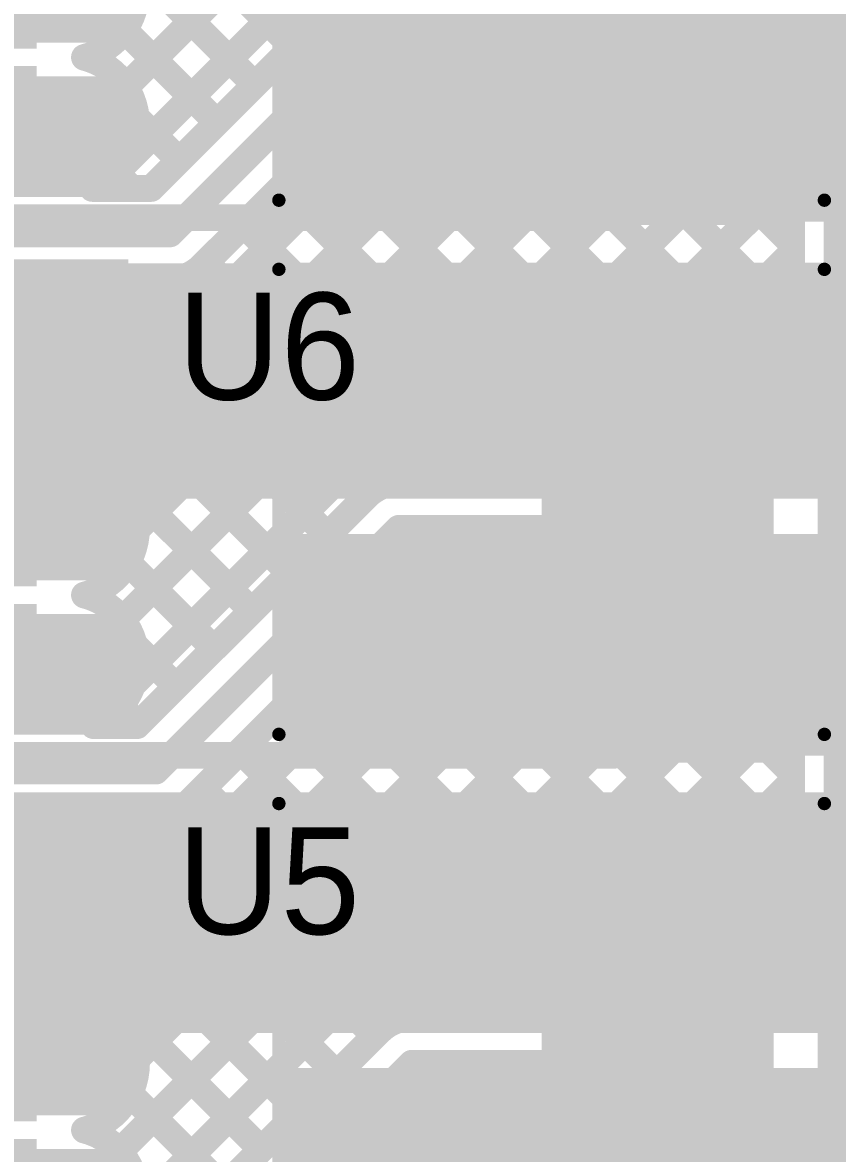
# Model space of a CAD drawing. Header units: millimetres. Extents: x 0.78 to 3.29, y 2.96 to 5.31.
# Drawn here: x 2.2562 to 2.5609, y 3.508 to 3.9311 of the extents above; entities that cross this region are included whole.
import ezdxf

# ---------------------------------------------------------------- set-up
doc = ezdxf.new("R2010")
doc.units = ezdxf.units.MM
doc.header["$MEASUREMENT"] = 0
for name, color, linetype in [('BottomLayer', 5, 'Continuous'), ('BottomOverlay', 54, 'Continuous'), ('BottomPaste', 16, 'Continuous'), ('BottomSolder', 6, 'Continuous'), ('MultiLayer', 9, 'Continuous'), ('TopLayer', 1, 'Continuous'), ('TopOverlay', 2, 'Continuous'), ('TopPaste', 8, 'Continuous'), ('TopSolder', 216, 'Continuous'), ('ViaHoleLayer', 16, 'Continuous')]:
    doc.layers.add(name, color=color, linetype=linetype)

# ---------------------------------------------------------------- blocks, each defined once
blk = doc.blocks.new('R__1218_B_5')
at = {"layer": 'BottomLayer'}
for points in [[(-0.07913, -0.09488), (-0.03622, -0.09488), (-0.07913, 0.09488), (-0.03622, 0.09488)], [(0.03622, -0.09488), (0.07913, -0.09488), (0.03622, 0.09488), (0.07913, 0.09488)]]:
    blk.add_solid(points, dxfattribs=at)
at = {"layer": 'BottomOverlay', "const_width": 0.005}
for points in [[(0.087, 0.102), (-0.087, 0.102)], [(-0.087, -0.102), (-0.087, 0.102)], [(0.087, -0.102), (0.087, 0.102)], [(0.087, -0.102), (-0.087, -0.102)]]:
    blk.add_lwpolyline(points, dxfattribs=at)
at = {"layer": 'BottomOverlay', "const_width": 0.0025}
for points in [[(-0.08825, 0.102, 1), (-0.08575, 0.102, 1)], [(-0.08825, 0.102, 1), (-0.08575, 0.102, 1)], [(0.08575, 0.102, 1), (0.08825, 0.102, 1)], [(0.08575, 0.102, 1), (0.08825, 0.102, 1)], [(-0.08825, -0.102, 1), (-0.08575, -0.102, 1)], [(-0.08825, -0.102, 1), (-0.08575, -0.102, 1)], [(0.08575, -0.102, 1), (0.08825, -0.102, 1)], [(0.08575, -0.102, 1), (0.08825, -0.102, 1)]]:
    blk.add_lwpolyline(points, format="xyb", close=True, dxfattribs=at)
at = {"layer": 'BottomPaste'}
for points in [[(-0.07913, -0.09488), (-0.03622, -0.09488), (-0.07913, 0.09488), (-0.03622, 0.09488)], [(0.03622, -0.09488), (0.07913, -0.09488), (0.03622, 0.09488), (0.07913, 0.09488)]]:
    blk.add_solid(points, dxfattribs=at)
at = {"layer": 'BottomSolder'}
for points in [[(-0.08313, -0.09888), (-0.03222, -0.09888), (-0.08313, 0.09888), (-0.03222, 0.09888)], [(0.03222, -0.09888), (0.08313, -0.09888), (0.03222, 0.09888), (0.08313, 0.09888)]]:
    blk.add_solid(points, dxfattribs=at)
blk = doc.blocks.new('R__1218_B_6')
at = {"layer": 'BottomLayer'}
for points in [[(-0.07913, -0.09488), (-0.03622, -0.09488), (-0.07913, 0.09488), (-0.03622, 0.09488)], [(0.03622, -0.09488), (0.07913, -0.09488), (0.03622, 0.09488), (0.07913, 0.09488)]]:
    blk.add_solid(points, dxfattribs=at)
at = {"layer": 'BottomOverlay', "const_width": 0.005}
for points in [[(0.087, 0.102), (-0.087, 0.102)], [(-0.087, -0.102), (-0.087, 0.102)], [(0.087, -0.102), (0.087, 0.102)], [(0.087, -0.102), (-0.087, -0.102)]]:
    blk.add_lwpolyline(points, dxfattribs=at)
at = {"layer": 'BottomOverlay', "const_width": 0.0025}
for points in [[(-0.08825, 0.102, 1), (-0.08575, 0.102, 1)], [(-0.08825, 0.102, 1), (-0.08575, 0.102, 1)], [(0.08575, 0.102, 1), (0.08825, 0.102, 1)], [(0.08575, 0.102, 1), (0.08825, 0.102, 1)], [(-0.08825, -0.102, 1), (-0.08575, -0.102, 1)], [(-0.08825, -0.102, 1), (-0.08575, -0.102, 1)], [(0.08575, -0.102, 1), (0.08825, -0.102, 1)], [(0.08575, -0.102, 1), (0.08825, -0.102, 1)]]:
    blk.add_lwpolyline(points, format="xyb", close=True, dxfattribs=at)
at = {"layer": 'BottomPaste'}
for points in [[(-0.07913, -0.09488), (-0.03622, -0.09488), (-0.07913, 0.09488), (-0.03622, 0.09488)], [(0.03622, -0.09488), (0.07913, -0.09488), (0.03622, 0.09488), (0.07913, 0.09488)]]:
    blk.add_solid(points, dxfattribs=at)
at = {"layer": 'BottomSolder'}
for points in [[(-0.08313, -0.09888), (-0.03222, -0.09888), (-0.08313, 0.09888), (-0.03222, 0.09888)], [(0.03222, -0.09888), (0.08313, -0.09888), (0.03222, 0.09888), (0.08313, 0.09888)]]:
    blk.add_solid(points, dxfattribs=at)
blk = doc.blocks.new('R__1218_B_8')
at = {"layer": 'BottomLayer'}
for points in [[(-0.07913, -0.09488), (-0.03622, -0.09488), (-0.07913, 0.09488), (-0.03622, 0.09488)], [(0.03622, -0.09488), (0.07913, -0.09488), (0.03622, 0.09488), (0.07913, 0.09488)]]:
    blk.add_solid(points, dxfattribs=at)
at = {"layer": 'BottomOverlay', "const_width": 0.005}
for points in [[(0.087, 0.102), (-0.087, 0.102)], [(-0.087, -0.102), (-0.087, 0.102)], [(0.087, -0.102), (0.087, 0.102)], [(0.087, -0.102), (-0.087, -0.102)]]:
    blk.add_lwpolyline(points, dxfattribs=at)
at = {"layer": 'BottomOverlay', "const_width": 0.0025}
for points in [[(-0.08825, 0.102, 1), (-0.08575, 0.102, 1)], [(-0.08825, 0.102, 1), (-0.08575, 0.102, 1)], [(0.08575, 0.102, 1), (0.08825, 0.102, 1)], [(0.08575, 0.102, 1), (0.08825, 0.102, 1)], [(-0.08825, -0.102, 1), (-0.08575, -0.102, 1)], [(-0.08825, -0.102, 1), (-0.08575, -0.102, 1)], [(0.08575, -0.102, 1), (0.08825, -0.102, 1)], [(0.08575, -0.102, 1), (0.08825, -0.102, 1)]]:
    blk.add_lwpolyline(points, format="xyb", close=True, dxfattribs=at)
at = {"layer": 'BottomPaste'}
for points in [[(-0.07913, -0.09488), (-0.03622, -0.09488), (-0.07913, 0.09488), (-0.03622, 0.09488)], [(0.03622, -0.09488), (0.07913, -0.09488), (0.03622, 0.09488), (0.07913, 0.09488)]]:
    blk.add_solid(points, dxfattribs=at)
at = {"layer": 'BottomSolder'}
for points in [[(-0.08313, -0.09888), (-0.03222, -0.09888), (-0.08313, 0.09888), (-0.03222, 0.09888)], [(0.03222, -0.09888), (0.08313, -0.09888), (0.03222, 0.09888), (0.08313, 0.09888)]]:
    blk.add_solid(points, dxfattribs=at)
blk = doc.blocks.new('PS2801C_1_F3_A_49')
at = {"layer": 'TopLayer'}
for points in [[(-0.03937, -0.01772), (0.03937, -0.01772), (-0.03937, 0.01772), (0.03937, 0.01772)], [(0.23622, -0.01772), (0.31496, -0.01772), (0.23622, 0.01772), (0.31496, 0.01772)], [(-0.03937, -0.06772), (0.03937, -0.06772), (-0.03937, -0.03228), (0.03937, -0.03228)], [(0.23622, -0.06772), (0.31496, -0.06772), (0.23622, -0.03228), (0.31496, -0.03228)]]:
    blk.add_solid(points, dxfattribs=at)
at = {"layer": 'TopOverlay', "const_width": 0.01}
for points in [[(0.017, 0.035), (0.259, 0.035)], [(0.017, -0.085), (0.259, -0.085)]]:
    blk.add_lwpolyline(points, dxfattribs=at)
at = {"layer": 'TopOverlay'}
for points, const_width in [([(0.0145, 0.035, 1), (0.0195, 0.035, 1)], 0.005), ([(0.2565, 0.035, 1), (0.2615, 0.035, 1)], 0.005), ([(-0.05494, 0.00094, 1), (-0.06909, 0.00094, 1)], 0.01575), ([(-0.07302, 0.00094, 1), (-0.06515, 0.00094, 1)], 0.00787), ([(-0.05888, 0.00094, 1), (-0.05101, 0.00094, 1)], 0.00787), ([(0.0145, -0.085, 1), (0.0195, -0.085, 1)], 0.005), ([(0.2565, -0.085, 1), (0.2615, -0.085, 1)], 0.005)]:
    blk.add_lwpolyline(points, format="xyb", close=True, dxfattribs=dict(at, const_width=const_width))
at = {"layer": 'TopPaste'}
for points in [[(-0.03937, -0.01772), (0.03937, -0.01772), (-0.03937, 0.01772), (0.03937, 0.01772)], [(0.23622, -0.01772), (0.31496, -0.01772), (0.23622, 0.01772), (0.31496, 0.01772)], [(-0.03937, -0.06772), (0.03937, -0.06772), (-0.03937, -0.03228), (0.03937, -0.03228)], [(0.23622, -0.06772), (0.31496, -0.06772), (0.23622, -0.03228), (0.31496, -0.03228)]]:
    blk.add_solid(points, dxfattribs=at)
at = {"layer": 'TopSolder'}
for points in [[(-0.04337, -0.02172), (0.04337, -0.02172), (-0.04337, 0.02172), (0.04337, 0.02172)], [(0.23222, -0.02172), (0.31896, -0.02172), (0.23222, 0.02172), (0.31896, 0.02172)], [(-0.04337, -0.07172), (0.04337, -0.07172), (-0.04337, -0.02828), (0.04337, -0.02828)], [(0.23222, -0.07172), (0.31896, -0.07172), (0.23222, -0.02828), (0.31896, -0.02828)]]:
    blk.add_solid(points, dxfattribs=at)
blk = doc.blocks.new('PS2801C_1_F3_A_50')
at = {"layer": 'TopLayer'}
for points in [[(-0.03937, -0.01772), (0.03937, -0.01772), (-0.03937, 0.01772), (0.03937, 0.01772)], [(0.23622, -0.01772), (0.31496, -0.01772), (0.23622, 0.01772), (0.31496, 0.01772)], [(-0.03937, -0.06772), (0.03937, -0.06772), (-0.03937, -0.03228), (0.03937, -0.03228)], [(0.23622, -0.06772), (0.31496, -0.06772), (0.23622, -0.03228), (0.31496, -0.03228)]]:
    blk.add_solid(points, dxfattribs=at)
at = {"layer": 'TopOverlay', "const_width": 0.01}
for points in [[(0.017, 0.035), (0.259, 0.035)], [(0.017, -0.085), (0.259, -0.085)]]:
    blk.add_lwpolyline(points, dxfattribs=at)
at = {"layer": 'TopOverlay'}
for points, const_width in [([(0.0145, 0.035, 1), (0.0195, 0.035, 1)], 0.005), ([(0.2565, 0.035, 1), (0.2615, 0.035, 1)], 0.005), ([(-0.05444, -0.00187, 1), (-0.06858, -0.00187, 1)], 0.01575), ([(-0.07252, -0.00187, 1), (-0.06465, -0.00187, 1)], 0.00787), ([(-0.05838, -0.00187, 1), (-0.05051, -0.00187, 1)], 0.00787), ([(0.0145, -0.085, 1), (0.0195, -0.085, 1)], 0.005), ([(0.2565, -0.085, 1), (0.2615, -0.085, 1)], 0.005)]:
    blk.add_lwpolyline(points, format="xyb", close=True, dxfattribs=dict(at, const_width=const_width))
at = {"layer": 'TopPaste'}
for points in [[(-0.03937, -0.01772), (0.03937, -0.01772), (-0.03937, 0.01772), (0.03937, 0.01772)], [(0.23622, -0.01772), (0.31496, -0.01772), (0.23622, 0.01772), (0.31496, 0.01772)], [(-0.03937, -0.06772), (0.03937, -0.06772), (-0.03937, -0.03228), (0.03937, -0.03228)], [(0.23622, -0.06772), (0.31496, -0.06772), (0.23622, -0.03228), (0.31496, -0.03228)]]:
    blk.add_solid(points, dxfattribs=at)
at = {"layer": 'TopSolder'}
for points in [[(-0.04337, -0.02172), (0.04337, -0.02172), (-0.04337, 0.02172), (0.04337, 0.02172)], [(0.23222, -0.02172), (0.31896, -0.02172), (0.23222, 0.02172), (0.31896, 0.02172)], [(-0.04337, -0.07172), (0.04337, -0.07172), (-0.04337, -0.02828), (0.04337, -0.02828)], [(0.23222, -0.07172), (0.31896, -0.07172), (0.23222, -0.02828), (0.31896, -0.02828)]]:
    blk.add_solid(points, dxfattribs=at)
blk = doc.blocks.new('PS2801C_1_F3_A_51')
at = {"layer": 'TopLayer'}
for points in [[(-0.03937, -0.01772), (0.03937, -0.01772), (-0.03937, 0.01772), (0.03937, 0.01772)], [(0.23622, -0.01772), (0.31496, -0.01772), (0.23622, 0.01772), (0.31496, 0.01772)], [(-0.03937, -0.06772), (0.03937, -0.06772), (-0.03937, -0.03228), (0.03937, -0.03228)], [(0.23622, -0.06772), (0.31496, -0.06772), (0.23622, -0.03228), (0.31496, -0.03228)]]:
    blk.add_solid(points, dxfattribs=at)
at = {"layer": 'TopOverlay', "const_width": 0.01}
for points in [[(0.017, 0.035), (0.259, 0.035)], [(0.017, -0.085), (0.259, -0.085)]]:
    blk.add_lwpolyline(points, dxfattribs=at)
at = {"layer": 'TopOverlay'}
for points, const_width in [([(0.0145, 0.035, 1), (0.0195, 0.035, 1)], 0.005), ([(0.2565, 0.035, 1), (0.2615, 0.035, 1)], 0.005), ([(-0.05444, -0.00113, 1), (-0.06858, -0.00113, 1)], 0.01575), ([(-0.07252, -0.00113, 1), (-0.06465, -0.00113, 1)], 0.00787), ([(-0.05838, -0.00113, 1), (-0.05051, -0.00113, 1)], 0.00787), ([(0.0145, -0.085, 1), (0.0195, -0.085, 1)], 0.005), ([(0.2565, -0.085, 1), (0.2615, -0.085, 1)], 0.005)]:
    blk.add_lwpolyline(points, format="xyb", close=True, dxfattribs=dict(at, const_width=const_width))
at = {"layer": 'TopPaste'}
for points in [[(-0.03937, -0.01772), (0.03937, -0.01772), (-0.03937, 0.01772), (0.03937, 0.01772)], [(0.23622, -0.01772), (0.31496, -0.01772), (0.23622, 0.01772), (0.31496, 0.01772)], [(-0.03937, -0.06772), (0.03937, -0.06772), (-0.03937, -0.03228), (0.03937, -0.03228)], [(0.23622, -0.06772), (0.31496, -0.06772), (0.23622, -0.03228), (0.31496, -0.03228)]]:
    blk.add_solid(points, dxfattribs=at)
at = {"layer": 'TopSolder'}
for points in [[(-0.04337, -0.02172), (0.04337, -0.02172), (-0.04337, 0.02172), (0.04337, 0.02172)], [(0.23222, -0.02172), (0.31896, -0.02172), (0.23222, 0.02172), (0.31896, 0.02172)], [(-0.04337, -0.07172), (0.04337, -0.07172), (-0.04337, -0.02828), (0.04337, -0.02828)], [(0.23222, -0.07172), (0.31896, -0.07172), (0.23222, -0.02828), (0.31896, -0.02828)]]:
    blk.add_solid(points, dxfattribs=at)
blk = doc.blocks.new('MM3Z3V3B_B_58')
at = {"layer": 'BottomLayer'}
for points in [[(-0.06201, -0.01772), (-0.02657, -0.01772), (-0.06201, 0.01772), (-0.02657, 0.01772)], [(0.02657, -0.01772), (0.06201, -0.01772), (0.02657, 0.01772), (0.06201, 0.01772)]]:
    blk.add_solid(points, dxfattribs=at)
at = {"layer": 'BottomOverlay', "const_width": 0.01}
for points in [[(-0.07129, -0.031), (-0.07129, 0.03)], [(-0.07129, 0.03), (0.06471, 0.03)], [(-0.07129, -0.031), (0.06471, -0.031)]]:
    blk.add_lwpolyline(points, dxfattribs=at)
at = {"layer": 'BottomOverlay', "const_width": 0.005}
for points in [[(-0.07379, 0.03, 1), (-0.06879, 0.03, 1)], [(-0.07379, 0.03, 1), (-0.06879, 0.03, 1)], [(0.06221, 0.03, 1), (0.06721, 0.03, 1)], [(-0.07379, -0.031, 1), (-0.06879, -0.031, 1)], [(-0.07379, -0.031, 1), (-0.06879, -0.031, 1)], [(0.06221, -0.031, 1), (0.06721, -0.031, 1)]]:
    blk.add_lwpolyline(points, format="xyb", close=True, dxfattribs=at)
at = {"layer": 'BottomOverlay'}
for points in [[(0.05471, 0.022), (0.08471, 0.022), (0.05471, 0.035), (0.08471, 0.035)], [(0.06671, -0.027), (0.08471, -0.027), (0.06671, 0.032), (0.08471, 0.032)], [(0.05471, -0.036), (0.08471, -0.036), (0.05471, -0.022), (0.08471, -0.022)]]:
    blk.add_solid(points, dxfattribs=at)
at = {"layer": 'BottomPaste'}
for points in [[(-0.06201, -0.01772), (-0.02657, -0.01772), (-0.06201, 0.01772), (-0.02657, 0.01772)], [(0.02657, -0.01772), (0.06201, -0.01772), (0.02657, 0.01772), (0.06201, 0.01772)]]:
    blk.add_solid(points, dxfattribs=at)
at = {"layer": 'BottomSolder'}
for points in [[(-0.06601, -0.02172), (-0.02257, -0.02172), (-0.06601, 0.02172), (-0.02257, 0.02172)], [(0.02257, -0.02172), (0.06601, -0.02172), (0.02257, 0.02172), (0.06601, 0.02172)]]:
    blk.add_solid(points, dxfattribs=at)
blk = doc.blocks.new('MM3Z3V3B_B_59')
at = {"layer": 'BottomLayer'}
for points in [[(-0.06201, -0.01772), (-0.02657, -0.01772), (-0.06201, 0.01772), (-0.02657, 0.01772)], [(0.02657, -0.01772), (0.06201, -0.01772), (0.02657, 0.01772), (0.06201, 0.01772)]]:
    blk.add_solid(points, dxfattribs=at)
at = {"layer": 'BottomOverlay', "const_width": 0.01}
for points in [[(-0.07129, -0.031), (-0.07129, 0.03)], [(-0.07129, 0.03), (0.06471, 0.03)], [(-0.07129, -0.031), (0.06471, -0.031)]]:
    blk.add_lwpolyline(points, dxfattribs=at)
at = {"layer": 'BottomOverlay', "const_width": 0.005}
for points in [[(-0.07379, 0.03, 1), (-0.06879, 0.03, 1)], [(-0.07379, 0.03, 1), (-0.06879, 0.03, 1)], [(0.06221, 0.03, 1), (0.06721, 0.03, 1)], [(-0.07379, -0.031, 1), (-0.06879, -0.031, 1)], [(-0.07379, -0.031, 1), (-0.06879, -0.031, 1)], [(0.06221, -0.031, 1), (0.06721, -0.031, 1)]]:
    blk.add_lwpolyline(points, format="xyb", close=True, dxfattribs=at)
at = {"layer": 'BottomOverlay'}
for points in [[(0.05471, 0.022), (0.08471, 0.022), (0.05471, 0.035), (0.08471, 0.035)], [(0.06671, -0.027), (0.08471, -0.027), (0.06671, 0.032), (0.08471, 0.032)], [(0.05471, -0.036), (0.08471, -0.036), (0.05471, -0.022), (0.08471, -0.022)]]:
    blk.add_solid(points, dxfattribs=at)
at = {"layer": 'BottomPaste'}
for points in [[(-0.06201, -0.01772), (-0.02657, -0.01772), (-0.06201, 0.01772), (-0.02657, 0.01772)], [(0.02657, -0.01772), (0.06201, -0.01772), (0.02657, 0.01772), (0.06201, 0.01772)]]:
    blk.add_solid(points, dxfattribs=at)
at = {"layer": 'BottomSolder'}
for points in [[(-0.06601, -0.02172), (-0.02257, -0.02172), (-0.06601, 0.02172), (-0.02257, 0.02172)], [(0.02257, -0.02172), (0.06601, -0.02172), (0.02257, 0.02172), (0.06601, 0.02172)]]:
    blk.add_solid(points, dxfattribs=at)

msp = doc.modelspace()

# ---------------------------------------------------------------- linework, layer by layer
at = {"layer": 'BottomLayer'}
for points, const_width in [([(2.26611, 3.94306, 1), (2.27989, 3.94306, 1)], 0.01378), ([(2.26611, 3.89306, 1), (2.27989, 3.89306, 1)], 0.01378), ([(2.44775, 3.89395, 1), (2.46025, 3.89395, 1)], 0.0125), ([(2.26611, 3.74187, 1), (2.27989, 3.74187, 1)], 0.01378), ([(2.44775, 3.69407, 1), (2.46025, 3.69407, 1)], 0.0125), ([(2.26611, 3.69187, 1), (2.27989, 3.69187, 1)], 0.01378), ([(2.26611, 3.54169, 1), (2.27989, 3.54169, 1)], 0.01378)]:
    msp.add_lwpolyline(points, format="xyb", close=True, dxfattribs=dict(at, const_width=const_width))
at = {"layer": 'BottomLayer', "const_width": 0.025}
for points in [[(2.454, 3.89395), (2.90305, 3.89395)], [(2.454, 3.69407), (2.84555, 3.69407)]]:
    msp.add_lwpolyline(points, dxfattribs=at)
at = {"layer": 'BottomLayer'}
for points in [[(2.235, 3.92356), (2.295, 3.92356), (2.235, 4.038), (2.295, 4.038)], [(2.352, 3.85663), (2.556, 3.85663), (2.352, 3.93962), (2.556, 3.93962)], [(2.14, 3.86587), (2.295, 3.86587), (2.14, 3.911), (2.295, 3.911)], [(2.23502, 3.753), (2.556, 3.753), (2.23502, 3.841), (2.556, 3.841)], [(2.235, 3.72238), (2.295, 3.72238), (2.235, 3.836), (2.295, 3.836)], [(2.352, 3.65675), (2.556, 3.65675), (2.352, 3.73975), (2.556, 3.73975)], [(2.14, 3.66469), (2.295, 3.66469), (2.14, 3.70981), (2.295, 3.70981)], [(2.23502, 3.553), (2.556, 3.553), (2.23502, 3.643), (2.556, 3.643)], [(2.235, 3.52219), (2.295, 3.52219), (2.235, 3.638), (2.295, 3.638)], [(2.352, 3.45688), (2.556, 3.45688), (2.352, 3.53987), (2.556, 3.53987)], [(2.14, 3.4645), (2.295, 3.4645), (2.14, 3.50962), (2.295, 3.50962)]]:
    msp.add_solid(points, dxfattribs=at)
at = {"layer": 'MultiLayer', "const_width": 0.01378}
for points in [[(2.26611, 3.94306, 1), (2.27989, 3.94306, 1)], [(2.26611, 3.89306, 1), (2.27989, 3.89306, 1)], [(2.26611, 3.74187, 1), (2.27989, 3.74187, 1)], [(2.26611, 3.69187, 1), (2.27989, 3.69187, 1)], [(2.26611, 3.54169, 1), (2.27989, 3.54169, 1)]]:
    msp.add_lwpolyline(points, format="xyb", close=True, dxfattribs=at)
at = {"layer": 'TopLayer'}
for points, const_width in [([(2.56826, 3.87102), (2.56826, 4.07321)], 0.025), ([(2.29347, 3.87738), (2.47861, 4.06253)], 0.01), ([(2.29473, 3.90693), (2.45033, 4.06253)], 0.01), ([(2.29489, 3.98422), (2.35718, 3.92193)], 0.01), ([(2.29587, 3.95495), (2.34304, 3.90778)], 0.01), ([(2.30426, 3.869), (2.39032, 3.95506)], 0.01), ([(2.3113, 3.852), (2.40236, 3.94306)], 0.01), ([(2.29163, 3.7907), (2.42699, 3.92606)], 0.01), ([(2.29418, 3.92836), (2.3289, 3.89364)], 0.01), ([(2.32334, 3.84), (2.4094, 3.92606)], 0.01), ([(2.4094, 3.92606), (2.44223, 3.92606)], 0.01), ([(2.40962, 3.92606), (2.43923, 3.89645)], 0.01), ([(2.43923, 3.86034), (2.43923, 3.92578)], 0.01), ([(2.295, 3.76578), (2.43923, 3.91001)], 0.01), ([(2.39537, 3.91203), (2.43923, 3.86816)], 0.01), ([(2.49361, 3.89306), (2.54622, 3.89306)], 0.025), ([(2.54622, 3.89306), (2.56826, 3.87102)], 0.025), ([(2.21802, 3.89306), (2.273, 3.89306)], 0.02), ([(2.38122, 3.89788), (2.50752, 3.77159)], 0.01), ([(2.29865, 3.8956), (2.31476, 3.8795)], 0.01), ([(2.44423, 3.89306), (2.49361, 3.89306)], 0.01), ([(2.49361, 3.86534), (2.49361, 3.89306)], 0.01), ([(2.36708, 3.88374), (2.47923, 3.77159)], 0.01), ([(2.29877, 3.74127), (2.43923, 3.88173)], 0.01), ([(2.56826, 3.66984), (2.56826, 3.87102)], 0.025), ([(2.28508, 3.869), (2.28868, 3.87259)], 0.01), ([(2.29119, 3.87479), (2.29697, 3.869)], 0.01), ([(2.28226, 3.869), (2.30426, 3.869)], 0.01), ([(2.35294, 3.8696), (2.45095, 3.77159)], 0.01), ([(2.43923, 3.86816), (2.44705, 3.86034)], 0.01), ([(2.29341, 3.70762), (2.44613, 3.86034)], 0.01), ([(2.29728, 3.68321), (2.47442, 3.86034)], 0.01), ([(2.40123, 3.75887), (2.5027, 3.86034)], 0.01), ([(2.42951, 3.75887), (2.53098, 3.86034)], 0.01), ([(2.43923, 3.86034), (2.54376, 3.86034)], 0.01), ([(2.44705, 3.86034), (2.5358, 3.77159)], 0.01), ([(2.47533, 3.86034), (2.54376, 3.79192)], 0.01), ([(2.50362, 3.86034), (2.54376, 3.8202)], 0.01), ([(2.5319, 3.86034), (2.54376, 3.84849)], 0.01), ([(2.54376, 3.77159), (2.54376, 3.86034)], 0.01), ([(2.3388, 3.85546), (2.43538, 3.75887)], 0.01), ([(2.05178, 3.852), (2.3113, 3.852)], 0.01), ([(2.32466, 3.84132), (2.4071, 3.75887)], 0.01), ([(2.47051, 3.77159), (2.54376, 3.84483)], 0.01), ([(2.23631, 3.835), (2.3113, 3.835)], 0.01), ([(2.24612, 3.835), (2.25408, 3.82704)], 0.01), ([(2.26374, 3.81937), (2.27937, 3.835)], 0.01), ([(2.2744, 3.835), (2.37018, 3.73922)], 0.01), ([(2.27788, 3.80523), (2.30765, 3.835)], 0.01), ([(2.30269, 3.835), (2.38432, 3.75337)], 0.01), ([(2.2606, 3.82252), (2.28852, 3.7946)], 0.01), ([(2.4988, 3.77159), (2.54376, 3.81655)], 0.01), ([(2.245, 3.807), (2.273, 3.779)], 0.02), ([(2.29304, 3.78808), (2.35604, 3.72508)], 0.01), ([(2.52708, 3.77159), (2.54376, 3.78827)], 0.01), ([(2.273, 3.74187), (2.273, 3.779)], 0.02), ([(2.295, 3.75531), (2.295, 3.779)], 0.01), ([(2.44223, 3.77159), (2.54376, 3.77159)], 0.01), ([(2.44223, 3.75887), (2.44223, 3.77159)], 0.01), ([(2.295, 3.75784), (2.3419, 3.71094)], 0.01), ([(2.39687, 3.75887), (2.44223, 3.75887)], 0.01), ([(2.29896, 3.668), (2.38483, 3.75387)], 0.01), ([(2.21802, 3.74187), (2.273, 3.74187)], 0.02), ([(2.306, 3.651), (2.39687, 3.74187)], 0.01), ([(2.39687, 3.74187), (2.4755, 3.74187)], 0.01), ([(2.29541, 3.72914), (2.32776, 3.6968)], 0.01), ([(2.2907, 3.59178), (2.4238, 3.72487)], 0.01), ([(2.31804, 3.639), (2.40391, 3.72487)], 0.01), ([(2.40391, 3.72487), (2.44223, 3.72487)], 0.01), ([(2.41282, 3.72487), (2.43923, 3.69846)], 0.01), ([(2.43923, 3.65916), (2.43923, 3.72459)], 0.01), ([(2.39422, 3.71518), (2.43923, 3.67017)], 0.01), ([(2.295, 3.56779), (2.43923, 3.71202)], 0.01), ([(2.29796, 3.6983), (2.31361, 3.68265)], 0.01), ([(2.38008, 3.70104), (2.50972, 3.5714)], 0.01), ([(2.49361, 3.69187), (2.54622, 3.69187)], 0.025), ([(2.54622, 3.69187), (2.56826, 3.66984)], 0.025), ([(2.21802, 3.69187), (2.273, 3.69187)], 0.02), ([(2.44423, 3.69187), (2.49361, 3.69187)], 0.01), ([(2.49361, 3.66416), (2.49361, 3.69187)], 0.01), ([(2.36594, 3.6869), (2.48143, 3.5714)], 0.01), ([(2.29873, 3.54324), (2.43923, 3.68374)], 0.01), ([(2.56826, 3.46965), (2.56826, 3.66984)], 0.025), ([(2.29272, 3.67527), (2.29947, 3.66851)], 0.01), ([(2.3518, 3.67276), (2.45315, 3.5714)], 0.01), ([(2.28273, 3.668), (2.29896, 3.668)], 0.01), ([(2.29242, 3.50864), (2.44293, 3.65916)], 0.01), ([(2.29817, 3.48611), (2.47122, 3.65916)], 0.01), ([(2.39878, 3.55844), (2.4995, 3.65916)], 0.01), ([(2.42732, 3.55869), (2.52779, 3.65916)], 0.01), ([(2.43923, 3.65916), (2.54376, 3.65916)], 0.01), ([(2.45025, 3.65916), (2.538, 3.5714)], 0.01), ([(2.47853, 3.65916), (2.54376, 3.59393)], 0.01), ([(2.50682, 3.65916), (2.54376, 3.62222)], 0.01), ([(2.5351, 3.65916), (2.54376, 3.6505)], 0.01), ([(2.54376, 3.5714), (2.54376, 3.65916)], 0.01), ([(2.33765, 3.65861), (2.43758, 3.55869)], 0.01), ([(2.089, 3.651), (2.306, 3.651)], 0.01), ([(2.46832, 3.5714), (2.54376, 3.64684)], 0.01), ([(2.32351, 3.64447), (2.4093, 3.55869)], 0.01), ([(2.23631, 3.634), (2.306, 3.634)], 0.01), ([(2.24913, 3.634), (2.35954, 3.52359)], 0.01), ([(2.26259, 3.62023), (2.27636, 3.634)], 0.01), ([(2.27673, 3.60609), (2.30464, 3.634)], 0.01), ([(2.27741, 3.634), (2.37369, 3.53773)], 0.01), ([(2.3057, 3.634), (2.38783, 3.55187)], 0.01), ([(2.2613, 3.62152), (2.28852, 3.5943)], 0.01), ([(2.4966, 3.5714), (2.54376, 3.61856)], 0.01), ([(2.24571, 3.606), (2.273, 3.57871)], 0.02), ([(2.52488, 3.5714), (2.54376, 3.59028)], 0.01), ([(2.273, 3.54169), (2.273, 3.57871)], 0.02), ([(2.295, 3.55512), (2.295, 3.57871)], 0.01), ([(2.44223, 3.5714), (2.54376, 3.5714)], 0.01), ([(2.44223, 3.55869), (2.44223, 3.5714)], 0.01), ([(2.295, 3.55985), (2.3454, 3.50944)], 0.01), ([(2.40169, 3.55869), (2.44223, 3.55869)], 0.01), ([(2.30596, 3.47), (2.38964, 3.55369)], 0.01), ([(2.21802, 3.54169), (2.268, 3.54169)], 0.02), ([(2.313, 3.453), (2.40169, 3.54169)], 0.01), ([(2.40169, 3.54169), (2.49361, 3.54169)], 0.01), ([(2.29617, 3.53039), (2.33126, 3.4953)], 0.01), ([(2.28958, 3.39267), (2.4216, 3.52468)], 0.01), ([(2.32504, 3.441), (2.40873, 3.52468)], 0.01), ([(2.40873, 3.52468), (2.44223, 3.52468)], 0.01), ([(2.41501, 3.52468), (2.43923, 3.50047)], 0.01), ([(2.43923, 3.45897), (2.43923, 3.5244)], 0.01), ([(2.295, 3.3698), (2.43923, 3.51403)], 0.01), ([(2.39773, 3.51369), (2.43923, 3.47218)], 0.01)]:
    msp.add_lwpolyline(points, dxfattribs=dict(at, const_width=const_width))
for points, const_width in [([(2.26611, 3.94306, 1), (2.27989, 3.94306, 1)], 0.01378), ([(2.29168, 3.92836, 1), (2.29668, 3.92836, 1)], 0.005), ([(2.4069, 3.92606, 1), (2.4119, 3.92606, 1)], 0.005), ([(2.4069, 3.92606, 1), (2.4119, 3.92606, 1)], 0.005), ([(2.40712, 3.92606, 1), (2.41212, 3.92606, 1)], 0.005), ([(2.42449, 3.92606, 1), (2.42949, 3.92606, 1)], 0.005), ([(2.43673, 3.92578, 1), (2.44173, 3.92578, 1)], 0.005), ([(2.43973, 3.92606, 1), (2.44473, 3.92606, 1)], 0.005), ([(2.35468, 3.92193, 1), (2.35968, 3.92193, 1)], 0.005), ([(2.27679, 3.91806, 1), (2.28179, 3.91806, 1)], 0.005), ([(2.27679, 3.91806, 1), (2.28179, 3.91806, 1)], 0.005), ([(2.39287, 3.91203, 1), (2.39787, 3.91203, 1)], 0.005), ([(2.43673, 3.91001, 1), (2.44173, 3.91001, 1)], 0.005), ([(2.29223, 3.90693, 1), (2.29723, 3.90693, 1)], 0.005), ([(2.34054, 3.90778, 1), (2.34554, 3.90778, 1)], 0.005), ([(2.26611, 3.89306, 1), (2.27989, 3.89306, 1)], 0.01378), ([(2.48736, 3.89306, 1), (2.49986, 3.89306, 1)], 0.0125), ([(2.53997, 3.89306, 1), (2.55247, 3.89306, 1)], 0.0125), ([(2.53997, 3.89306, 1), (2.55247, 3.89306, 1)], 0.0125), ([(2.268, 3.89306, 1), (2.278, 3.89306, 1)], 0.01), ([(2.37872, 3.89788, 1), (2.38372, 3.89788, 1)], 0.005), ([(2.43673, 3.89645, 1), (2.44173, 3.89645, 1)], 0.005), ([(2.29615, 3.8956, 1), (2.30115, 3.8956, 1)], 0.005), ([(2.29628, 3.89306, 1), (2.30128, 3.89306, 1)], 0.005), ([(2.29628, 3.89306, 1), (2.30128, 3.89306, 1)], 0.005), ([(2.3264, 3.89364, 1), (2.3314, 3.89364, 1)], 0.005), ([(2.44173, 3.89306, 1), (2.44673, 3.89306, 1)], 0.005), ([(2.49111, 3.89306, 1), (2.49611, 3.89306, 1)], 0.005), ([(2.49111, 3.89306, 1), (2.49611, 3.89306, 1)], 0.005), ([(2.36458, 3.88374, 1), (2.36958, 3.88374, 1)], 0.005), ([(2.31226, 3.8795, 1), (2.31726, 3.8795, 1)], 0.005), ([(2.43673, 3.88173, 1), (2.44173, 3.88173, 1)], 0.005), ([(2.29097, 3.87738, 1), (2.29597, 3.87738, 1)], 0.005), ([(2.56201, 3.87102, 1), (2.57451, 3.87102, 1)], 0.0125), ([(2.56201, 3.87102, 1), (2.57451, 3.87102, 1)], 0.0125), ([(2.56201, 3.87102, 1), (2.57451, 3.87102, 1)], 0.0125), ([(2.28618, 3.87259, 1), (2.29118, 3.87259, 1)], 0.005), ([(2.28869, 3.87479, 1), (2.29369, 3.87479, 1)], 0.005), ([(2.27976, 3.869, 1), (2.28476, 3.869, 1)], 0.005), ([(2.27976, 3.869, 1), (2.28476, 3.869, 1)], 0.005), ([(2.28258, 3.869, 1), (2.28758, 3.869, 1)], 0.005), ([(2.29447, 3.869, 1), (2.29947, 3.869, 1)], 0.005), ([(2.30176, 3.869, 1), (2.30676, 3.869, 1)], 0.005), ([(2.30176, 3.869, 1), (2.30676, 3.869, 1)], 0.005), ([(2.35044, 3.8696, 1), (2.35544, 3.8696, 1)], 0.005), ([(2.43673, 3.86816, 1), (2.44173, 3.86816, 1)], 0.005), ([(2.43673, 3.86816, 1), (2.44173, 3.86816, 1)], 0.005), ([(2.49111, 3.86534, 1), (2.49611, 3.86534, 1)], 0.005), ([(2.43673, 3.86034, 1), (2.44173, 3.86034, 1)], 0.005), ([(2.43673, 3.86034, 1), (2.44173, 3.86034, 1)], 0.005), ([(2.44363, 3.86034, 1), (2.44863, 3.86034, 1)], 0.005), ([(2.44455, 3.86034, 1), (2.44955, 3.86034, 1)], 0.005), ([(2.44455, 3.86034, 1), (2.44955, 3.86034, 1)], 0.005), ([(2.47192, 3.86034, 1), (2.47692, 3.86034, 1)], 0.005), ([(2.47283, 3.86034, 1), (2.47783, 3.86034, 1)], 0.005), ([(2.5002, 3.86034, 1), (2.5052, 3.86034, 1)], 0.005), ([(2.50112, 3.86034, 1), (2.50612, 3.86034, 1)], 0.005), ([(2.52848, 3.86034, 1), (2.53348, 3.86034, 1)], 0.005), ([(2.5294, 3.86034, 1), (2.5344, 3.86034, 1)], 0.005), ([(2.54126, 3.86034, 1), (2.54626, 3.86034, 1)], 0.005), ([(2.54126, 3.86034, 1), (2.54626, 3.86034, 1)], 0.005), ([(2.3363, 3.85546, 1), (2.3413, 3.85546, 1)], 0.005), ([(2.3088, 3.852, 1), (2.3138, 3.852, 1)], 0.005), ([(2.3088, 3.852, 1), (2.3138, 3.852, 1)], 0.005), ([(2.54126, 3.84849, 1), (2.54626, 3.84849, 1)], 0.005), ([(2.32216, 3.84132, 1), (2.32716, 3.84132, 1)], 0.005), ([(2.54126, 3.84483, 1), (2.54626, 3.84483, 1)], 0.005), ([(2.32082, 3.83998, 1), (2.32582, 3.83998, 1)], 0.005), ([(2.32084, 3.84, 1), (2.32584, 3.84, 1)], 0.005), ([(2.32084, 3.84, 1), (2.32584, 3.84, 1)], 0.005), ([(2.2719, 3.835, 1), (2.2769, 3.835, 1)], 0.005), ([(2.27687, 3.835, 1), (2.28187, 3.835, 1)], 0.005), ([(2.30019, 3.835, 1), (2.30519, 3.835, 1)], 0.005), ([(2.30515, 3.835, 1), (2.31015, 3.835, 1)], 0.005), ([(2.3088, 3.835, 1), (2.3138, 3.835, 1)], 0.005), ([(2.3088, 3.835, 1), (2.3138, 3.835, 1)], 0.005), ([(2.3088, 3.835, 1), (2.3138, 3.835, 1)], 0.005), ([(2.25158, 3.82704, 1), (2.25658, 3.82704, 1)], 0.005), ([(2.25806, 3.82256, 1), (2.26306, 3.82256, 1)], 0.005), ([(2.2581, 3.82252, 1), (2.2631, 3.82252, 1)], 0.005), ([(2.2581, 3.82252, 1), (2.2631, 3.82252, 1)], 0.005), ([(2.54126, 3.8202, 1), (2.54626, 3.8202, 1)], 0.005), ([(2.26124, 3.81937, 1), (2.26624, 3.81937, 1)], 0.005), ([(2.54126, 3.81655, 1), (2.54626, 3.81655, 1)], 0.005), ([(2.27538, 3.80523, 1), (2.28038, 3.80523, 1)], 0.005), ([(2.28602, 3.7946, 1), (2.29102, 3.7946, 1)], 0.005), ([(2.28602, 3.7946, 1), (2.29102, 3.7946, 1)], 0.005), ([(2.28606, 3.79456, 1), (2.29106, 3.79456, 1)], 0.005), ([(2.28913, 3.7907, 1), (2.29413, 3.7907, 1)], 0.005), ([(2.54126, 3.79192, 1), (2.54626, 3.79192, 1)], 0.005), ([(2.29054, 3.78808, 1), (2.29554, 3.78808, 1)], 0.005), ([(2.54126, 3.78827, 1), (2.54626, 3.78827, 1)], 0.005), ([(2.268, 3.779, 1), (2.278, 3.779, 1)], 0.01), ([(2.268, 3.779, 1), (2.278, 3.779, 1)], 0.01), ([(2.2925, 3.779, 1), (2.2975, 3.779, 1)], 0.005), ([(2.2925, 3.779, 1), (2.2975, 3.779, 1)], 0.005), ([(2.2925, 3.779, 1), (2.2975, 3.779, 1)], 0.005), ([(2.43973, 3.77159, 1), (2.44473, 3.77159, 1)], 0.005), ([(2.43973, 3.77159, 1), (2.44473, 3.77159, 1)], 0.005), ([(2.44845, 3.77159, 1), (2.45345, 3.77159, 1)], 0.005), ([(2.46801, 3.77159, 1), (2.47301, 3.77159, 1)], 0.005), ([(2.47673, 3.77159, 1), (2.48173, 3.77159, 1)], 0.005), ([(2.4963, 3.77159, 1), (2.5013, 3.77159, 1)], 0.005), ([(2.50502, 3.77159, 1), (2.51002, 3.77159, 1)], 0.005), ([(2.52458, 3.77159, 1), (2.52958, 3.77159, 1)], 0.005), ([(2.5333, 3.77159, 1), (2.5383, 3.77159, 1)], 0.005), ([(2.54126, 3.77159, 1), (2.54626, 3.77159, 1)], 0.005), ([(2.54126, 3.77159, 1), (2.54626, 3.77159, 1)], 0.005), ([(2.2925, 3.76578, 1), (2.2975, 3.76578, 1)], 0.005), ([(2.2925, 3.75784, 1), (2.2975, 3.75784, 1)], 0.005), ([(2.39437, 3.75887, 1), (2.39937, 3.75887, 1)], 0.005), ([(2.39437, 3.75887, 1), (2.39937, 3.75887, 1)], 0.005), ([(2.39437, 3.75887, 1), (2.39937, 3.75887, 1)], 0.005), ([(2.39873, 3.75887, 1), (2.40373, 3.75887, 1)], 0.005), ([(2.4046, 3.75887, 1), (2.4096, 3.75887, 1)], 0.005), ([(2.42701, 3.75887, 1), (2.43201, 3.75887, 1)], 0.005), ([(2.43288, 3.75887, 1), (2.43788, 3.75887, 1)], 0.005), ([(2.43973, 3.75887, 1), (2.44473, 3.75887, 1)], 0.005), ([(2.43973, 3.75887, 1), (2.44473, 3.75887, 1)], 0.005), ([(2.2925, 3.75531, 1), (2.2975, 3.75531, 1)], 0.005), ([(2.2925, 3.75531, 1), (2.2975, 3.75531, 1)], 0.005), ([(2.38182, 3.75337, 1), (2.38682, 3.75337, 1)], 0.005), ([(2.38233, 3.75387, 1), (2.38733, 3.75387, 1)], 0.005), ([(2.38233, 3.75387, 1), (2.38733, 3.75387, 1)], 0.005), ([(2.38235, 3.75389, 1), (2.38735, 3.75389, 1)], 0.005), ([(2.26611, 3.74187, 1), (2.27989, 3.74187, 1)], 0.01378), ([(2.268, 3.74187, 1), (2.278, 3.74187, 1)], 0.01), ([(2.268, 3.74187, 1), (2.278, 3.74187, 1)], 0.01), ([(2.29627, 3.74127, 1), (2.30127, 3.74127, 1)], 0.005), ([(2.29628, 3.74187, 1), (2.30128, 3.74187, 1)], 0.005), ([(2.29628, 3.74187, 1), (2.30128, 3.74187, 1)], 0.005), ([(2.39437, 3.74187, 1), (2.39937, 3.74187, 1)], 0.005), ([(2.39437, 3.74187, 1), (2.39937, 3.74187, 1)], 0.005), ([(2.473, 3.74187, 1), (2.478, 3.74187, 1)], 0.005), ([(2.36768, 3.73922, 1), (2.37268, 3.73922, 1)], 0.005), ([(2.29291, 3.72914, 1), (2.29791, 3.72914, 1)], 0.005), ([(2.35354, 3.72508, 1), (2.35854, 3.72508, 1)], 0.005), ([(2.40141, 3.72487, 1), (2.40641, 3.72487, 1)], 0.005), ([(2.40141, 3.72487, 1), (2.40641, 3.72487, 1)], 0.005), ([(2.41032, 3.72487, 1), (2.41532, 3.72487, 1)], 0.005), ([(2.4213, 3.72487, 1), (2.4263, 3.72487, 1)], 0.005), ([(2.43673, 3.72459, 1), (2.44173, 3.72459, 1)], 0.005), ([(2.43973, 3.72487, 1), (2.44473, 3.72487, 1)], 0.005), ([(2.27679, 3.71687, 1), (2.28179, 3.71687, 1)], 0.005), ([(2.27679, 3.71687, 1), (2.28179, 3.71687, 1)], 0.005), ([(2.39172, 3.71518, 1), (2.39672, 3.71518, 1)], 0.005), ([(2.3394, 3.71094, 1), (2.3444, 3.71094, 1)], 0.005), ([(2.43673, 3.71202, 1), (2.44173, 3.71202, 1)], 0.005), ([(2.29091, 3.70762, 1), (2.29591, 3.70762, 1)], 0.005), ([(2.26611, 3.69187, 1), (2.27989, 3.69187, 1)], 0.01378), ([(2.29546, 3.6983, 1), (2.30046, 3.6983, 1)], 0.005), ([(2.37758, 3.70104, 1), (2.38258, 3.70104, 1)], 0.005), ([(2.43673, 3.69846, 1), (2.44173, 3.69846, 1)], 0.005), ([(2.48736, 3.69187, 1), (2.49986, 3.69187, 1)], 0.0125), ([(2.53997, 3.69187, 1), (2.55247, 3.69187, 1)], 0.0125), ([(2.53997, 3.69187, 1), (2.55247, 3.69187, 1)], 0.0125), ([(2.268, 3.69187, 1), (2.278, 3.69187, 1)], 0.01), ([(2.32526, 3.6968, 1), (2.33026, 3.6968, 1)], 0.005), ([(2.29628, 3.69187, 1), (2.30128, 3.69187, 1)], 0.005), ([(2.29628, 3.69187, 1), (2.30128, 3.69187, 1)], 0.005), ([(2.44173, 3.69187, 1), (2.44673, 3.69187, 1)], 0.005), ([(2.49111, 3.69187, 1), (2.49611, 3.69187, 1)], 0.005), ([(2.49111, 3.69187, 1), (2.49611, 3.69187, 1)], 0.005), ([(2.36344, 3.6869, 1), (2.36844, 3.6869, 1)], 0.005), ([(2.29478, 3.68321, 1), (2.29978, 3.68321, 1)], 0.005), ([(2.31111, 3.68265, 1), (2.31611, 3.68265, 1)], 0.005), ([(2.43673, 3.68374, 1), (2.44173, 3.68374, 1)], 0.005), ([(2.56201, 3.66984, 1), (2.57451, 3.66984, 1)], 0.0125), ([(2.56201, 3.66984, 1), (2.57451, 3.66984, 1)], 0.0125), ([(2.56201, 3.66984, 1), (2.57451, 3.66984, 1)], 0.0125), ([(2.29022, 3.67527, 1), (2.29522, 3.67527, 1)], 0.005), ([(2.3493, 3.67276, 1), (2.3543, 3.67276, 1)], 0.005), ([(2.28023, 3.668, 1), (2.28523, 3.668, 1)], 0.005), ([(2.28023, 3.668, 1), (2.28523, 3.668, 1)], 0.005), ([(2.29646, 3.668, 1), (2.30146, 3.668, 1)], 0.005), ([(2.29646, 3.668, 1), (2.30146, 3.668, 1)], 0.005), ([(2.29697, 3.66851, 1), (2.30197, 3.66851, 1)], 0.005), ([(2.43673, 3.67017, 1), (2.44173, 3.67017, 1)], 0.005), ([(2.49111, 3.66416, 1), (2.49611, 3.66416, 1)], 0.005), ([(2.43673, 3.65916, 1), (2.44173, 3.65916, 1)], 0.005), ([(2.43673, 3.65916, 1), (2.44173, 3.65916, 1)], 0.005), ([(2.44043, 3.65916, 1), (2.44543, 3.65916, 1)], 0.005), ([(2.44775, 3.65916, 1), (2.45275, 3.65916, 1)], 0.005), ([(2.46872, 3.65916, 1), (2.47372, 3.65916, 1)], 0.005), ([(2.47603, 3.65916, 1), (2.48103, 3.65916, 1)], 0.005), ([(2.497, 3.65916, 1), (2.502, 3.65916, 1)], 0.005), ([(2.50432, 3.65916, 1), (2.50932, 3.65916, 1)], 0.005), ([(2.52529, 3.65916, 1), (2.53029, 3.65916, 1)], 0.005), ([(2.5326, 3.65916, 1), (2.5376, 3.65916, 1)], 0.005), ([(2.54126, 3.65916, 1), (2.54626, 3.65916, 1)], 0.005), ([(2.54126, 3.65916, 1), (2.54626, 3.65916, 1)], 0.005), ([(2.33515, 3.65861, 1), (2.34015, 3.65861, 1)], 0.005), ([(2.3035, 3.651, 1), (2.3085, 3.651, 1)], 0.005), ([(2.3035, 3.651, 1), (2.3085, 3.651, 1)], 0.005), ([(2.54126, 3.6505, 1), (2.54626, 3.6505, 1)], 0.005), ([(2.54126, 3.64684, 1), (2.54626, 3.64684, 1)], 0.005), ([(2.32101, 3.64447, 1), (2.32601, 3.64447, 1)], 0.005), ([(2.31552, 3.63898, 1), (2.32052, 3.63898, 1)], 0.005), ([(2.31554, 3.639, 1), (2.32054, 3.639, 1)], 0.005), ([(2.31554, 3.639, 1), (2.32054, 3.639, 1)], 0.005), ([(2.27386, 3.634, 1), (2.27886, 3.634, 1)], 0.005), ([(2.27491, 3.634, 1), (2.27991, 3.634, 1)], 0.005), ([(2.30214, 3.634, 1), (2.30714, 3.634, 1)], 0.005), ([(2.3032, 3.634, 1), (2.3082, 3.634, 1)], 0.005), ([(2.3035, 3.634, 1), (2.3085, 3.634, 1)], 0.005), ([(2.3035, 3.634, 1), (2.3085, 3.634, 1)], 0.005), ([(2.3035, 3.634, 1), (2.3085, 3.634, 1)], 0.005), ([(2.25876, 3.62156, 1), (2.26376, 3.62156, 1)], 0.005), ([(2.2588, 3.62152, 1), (2.2638, 3.62152, 1)], 0.005), ([(2.2588, 3.62152, 1), (2.2638, 3.62152, 1)], 0.005), ([(2.54126, 3.62222, 1), (2.54626, 3.62222, 1)], 0.005), ([(2.26009, 3.62023, 1), (2.26509, 3.62023, 1)], 0.005), ([(2.54126, 3.61856, 1), (2.54626, 3.61856, 1)], 0.005), ([(2.27423, 3.60609, 1), (2.27923, 3.60609, 1)], 0.005), ([(2.28602, 3.5943, 1), (2.29102, 3.5943, 1)], 0.005), ([(2.28602, 3.5943, 1), (2.29102, 3.5943, 1)], 0.005), ([(2.28606, 3.59427, 1), (2.29106, 3.59427, 1)], 0.005), ([(2.2882, 3.59178, 1), (2.2932, 3.59178, 1)], 0.005), ([(2.54126, 3.59393, 1), (2.54626, 3.59393, 1)], 0.005), ([(2.54126, 3.59028, 1), (2.54626, 3.59028, 1)], 0.005), ([(2.268, 3.57871, 1), (2.278, 3.57871, 1)], 0.01), ([(2.268, 3.57871, 1), (2.278, 3.57871, 1)], 0.01), ([(2.2925, 3.57871, 1), (2.2975, 3.57871, 1)], 0.005), ([(2.2925, 3.57871, 1), (2.2975, 3.57871, 1)], 0.005), ([(2.2925, 3.57871, 1), (2.2975, 3.57871, 1)], 0.005), ([(2.43973, 3.5714, 1), (2.44473, 3.5714, 1)], 0.005), ([(2.43973, 3.5714, 1), (2.44473, 3.5714, 1)], 0.005), ([(2.45065, 3.5714, 1), (2.45565, 3.5714, 1)], 0.005), ([(2.46582, 3.5714, 1), (2.47082, 3.5714, 1)], 0.005), ([(2.47893, 3.5714, 1), (2.48393, 3.5714, 1)], 0.005), ([(2.4941, 3.5714, 1), (2.4991, 3.5714, 1)], 0.005), ([(2.50722, 3.5714, 1), (2.51222, 3.5714, 1)], 0.005), ([(2.52238, 3.5714, 1), (2.52738, 3.5714, 1)], 0.005), ([(2.5355, 3.5714, 1), (2.5405, 3.5714, 1)], 0.005), ([(2.54126, 3.5714, 1), (2.54626, 3.5714, 1)], 0.005), ([(2.54126, 3.5714, 1), (2.54626, 3.5714, 1)], 0.005), ([(2.2925, 3.56779, 1), (2.2975, 3.56779, 1)], 0.005), ([(2.2925, 3.55985, 1), (2.2975, 3.55985, 1)], 0.005), ([(2.39628, 3.55844, 1), (2.40128, 3.55844, 1)], 0.005), ([(2.39919, 3.55869, 1), (2.40419, 3.55869, 1)], 0.005), ([(2.39919, 3.55869, 1), (2.40419, 3.55869, 1)], 0.005), ([(2.39919, 3.55869, 1), (2.40419, 3.55869, 1)], 0.005), ([(2.4068, 3.55869, 1), (2.4118, 3.55869, 1)], 0.005), ([(2.42482, 3.55869, 1), (2.42982, 3.55869, 1)], 0.005), ([(2.43508, 3.55869, 1), (2.44008, 3.55869, 1)], 0.005), ([(2.43973, 3.55869, 1), (2.44473, 3.55869, 1)], 0.005), ([(2.43973, 3.55869, 1), (2.44473, 3.55869, 1)], 0.005), ([(2.2925, 3.55512, 1), (2.2975, 3.55512, 1)], 0.005), ([(2.2925, 3.55512, 1), (2.2975, 3.55512, 1)], 0.005), ([(2.38714, 3.55369, 1), (2.39215, 3.55369, 1)], 0.005), ([(2.38714, 3.55369, 1), (2.39215, 3.55369, 1)], 0.005), ([(2.38716, 3.55371, 1), (2.39216, 3.55371, 1)], 0.005), ([(2.26611, 3.54169, 1), (2.27989, 3.54169, 1)], 0.01378), ([(2.38533, 3.55187, 1), (2.39033, 3.55187, 1)], 0.005), ([(2.263, 3.54169, 1), (2.273, 3.54169, 1)], 0.01), ([(2.268, 3.54169, 1), (2.278, 3.54169, 1)], 0.01), ([(2.29623, 3.54324, 1), (2.30123, 3.54324, 1)], 0.005), ([(2.29628, 3.54169, 1), (2.30128, 3.54169, 1)], 0.005), ([(2.29628, 3.54169, 1), (2.30128, 3.54169, 1)], 0.005), ([(2.39919, 3.54169, 1), (2.40419, 3.54169, 1)], 0.005), ([(2.39919, 3.54169, 1), (2.40419, 3.54169, 1)], 0.005), ([(2.49111, 3.54169, 1), (2.49611, 3.54169, 1)], 0.005), ([(2.37119, 3.53773, 1), (2.37619, 3.53773, 1)], 0.005), ([(2.29367, 3.53039, 1), (2.29867, 3.53039, 1)], 0.005), ([(2.40623, 3.52468, 1), (2.41123, 3.52468, 1)], 0.005), ([(2.40623, 3.52468, 1), (2.41123, 3.52468, 1)], 0.005), ([(2.41251, 3.52468, 1), (2.41751, 3.52468, 1)], 0.005), ([(2.4191, 3.52468, 1), (2.4241, 3.52468, 1)], 0.005), ([(2.43673, 3.5244, 1), (2.44173, 3.5244, 1)], 0.005), ([(2.43973, 3.52468, 1), (2.44473, 3.52468, 1)], 0.005), ([(2.35704, 3.52359, 1), (2.36204, 3.52359, 1)], 0.005), ([(2.27679, 3.51668, 1), (2.28179, 3.51668, 1)], 0.005), ([(2.27679, 3.51668, 1), (2.28179, 3.51668, 1)], 0.005), ([(2.39523, 3.51369, 1), (2.40023, 3.51369, 1)], 0.005), ([(2.43673, 3.51403, 1), (2.44173, 3.51403, 1)], 0.005), ([(2.28992, 3.50864, 1), (2.29492, 3.50864, 1)], 0.005), ([(2.3429, 3.50944, 1), (2.3479, 3.50944, 1)], 0.005)]:
    msp.add_lwpolyline(points, format="xyb", close=True, dxfattribs=dict(at, const_width=const_width))
at = {"layer": 'TopLayer', "const_width": 0.01}
for points in [[(2.29878, 3.94306, -0.34371), (2.27929, 3.91806)], [(2.27929, 3.91806, -0.34371), (2.29878, 3.89306)], [(2.29878, 3.89306, -0.310309), (2.28226, 3.869)], [(2.32334, 3.84, -0.199327), (2.3113, 3.835)], [(2.32332, 3.83998, -0.198912), (2.3113, 3.835)], [(2.245, 3.829, -0.199566), (2.2606, 3.82252)], [(2.245, 3.829, -0.198912), (2.26056, 3.82256)], [(2.28852, 3.7946, -0.199566), (2.295, 3.779)], [(2.28856, 3.79456, -0.198912), (2.295, 3.779)], [(2.38483, 3.75387, -0.199327), (2.39687, 3.75887)], [(2.38485, 3.75389, -0.198912), (2.39687, 3.75887)], [(2.295, 3.75531, -0.137952), (2.29878, 3.74187)], [(2.29878, 3.74187, -0.34371), (2.27929, 3.71687)], [(2.27929, 3.71687, -0.34371), (2.29878, 3.69187)], [(2.29878, 3.69187, -0.304895), (2.28273, 3.668)], [(2.31804, 3.639, -0.199327), (2.306, 3.634)], [(2.31802, 3.63898, -0.198912), (2.306, 3.634)], [(2.24571, 3.628, -0.199566), (2.2613, 3.62152)], [(2.24571, 3.628, -0.198912), (2.26126, 3.62156)], [(2.28852, 3.5943, -0.199566), (2.295, 3.57871)], [(2.28856, 3.59427, -0.198912), (2.295, 3.57871)], [(2.38964, 3.55369, -0.199327), (2.40169, 3.55869)], [(2.38966, 3.55371, -0.198912), (2.40169, 3.55869)], [(2.295, 3.55512, -0.137952), (2.29878, 3.54169)], [(2.29878, 3.54169, -0.34371), (2.27929, 3.51668)], [(2.27929, 3.51668, -0.34371), (2.29878, 3.49168)]]:
    msp.add_lwpolyline(points, format="xyb", dxfattribs=at)
at = {"layer": 'ViaHoleLayer', "const_width": 0.00591}
for points in [[(2.27005, 3.89306, 1), (2.27595, 3.89306, 1)], [(2.27005, 3.74187, 1), (2.27595, 3.74187, 1)], [(2.27005, 3.69187, 1), (2.27595, 3.69187, 1)], [(2.27005, 3.54169, 1), (2.27595, 3.54169, 1)]]:
    msp.add_lwpolyline(points, format="xyb", close=True, dxfattribs=at)

# ---------------------------------------------------------------- block references
for name, p, rotation in [('R__1218_B_5', (2.454, 3.95162), 270), ('PS2801C_1_F3_A_49', (2.21802, 3.94306), 360), ('MM3Z3V3B_B_58', (2.211, 3.8075), 360), ('R__1218_B_6', (2.454, 3.75175), 270), ('PS2801C_1_F3_A_50', (2.21802, 3.74187), 360), ('MM3Z3V3B_B_59', (2.211, 3.608), 360), ('R__1218_B_8', (2.454, 3.55187), 270), ('PS2801C_1_F3_A_51', (2.21802, 3.54169), 360)]:
    msp.add_blockref(name, p, dxfattribs=dict(rotation=rotation))

# ---------------------------------------------------------------- texts
at = {"layer": 'TopOverlay'}
for s, p in [('U6', (2.314, 3.79)), ('U5', (2.314, 3.59))]:
    msp.add_text(s, height=0.04, dxfattribs=at).set_placement(p)

doc.saveas('drawing.dxf')
